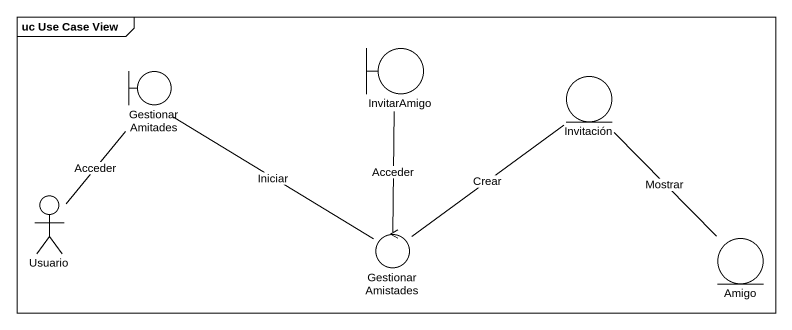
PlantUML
@startuml
mainframe uc Use Case View
boundary GestionarAmitades
boundary InvitarAmigo
entity Invitación
actor Usuario
control GestionarAmistades
entity Amigo
GestionarAmitades -- GestionarAmistades : Iniciar
Invitación -- Amigo : Mostrar
Usuario -up- GestionarAmitades : Acceder
GestionarAmistades -up- InvitarAmigo : Acceder
GestionarAmistades -up- Invitación : Crear
@enduml
